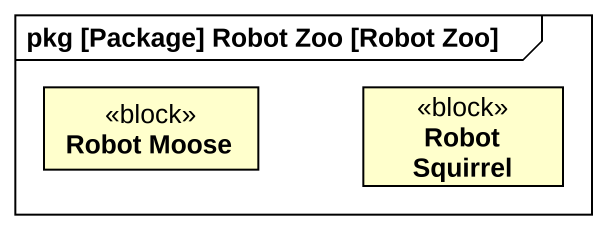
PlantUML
@startuml
mainframe pkg [Package] Robot Zoo [Robot Zoo]
hide circle
hide empty members
class "Robot Moose" as Robot_Moose <<block>>
class "Robot Squirrel" as Robot_Squirrel <<block>>
@enduml
